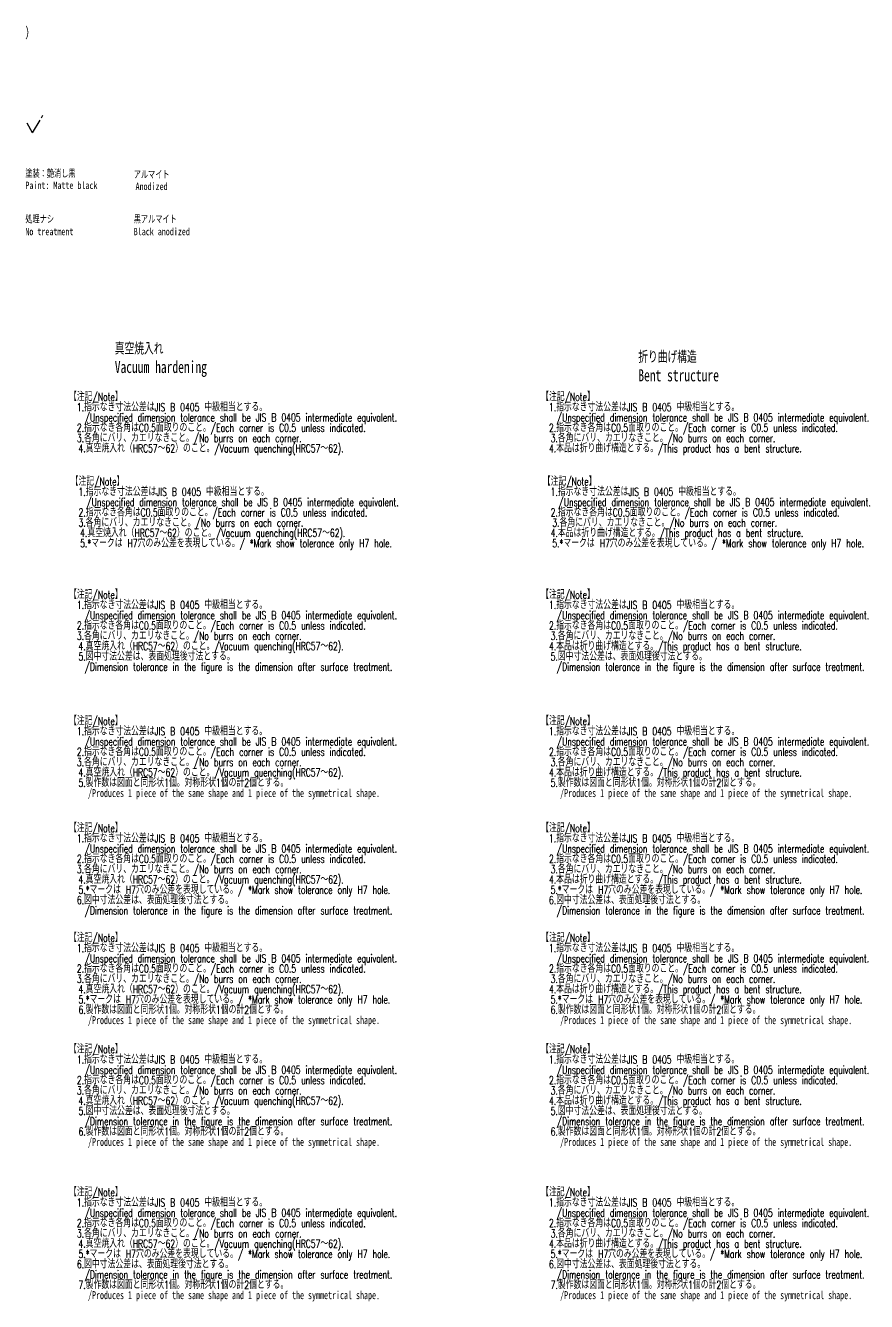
# Model space of a CAD drawing. Header units: millimetres. Extents: x 20 to 1214, y -28 to 533.
# Drawn here: x 846 to 1214, y -28 to 530 of the extents above; entities that cross this region are included whole.
import ezdxf

# ---------------------------------------------------------------- set-up
doc = ezdxf.new("R2010")
doc.units = ezdxf.units.MM
doc.linetypes.add('CENTER', pattern=[10.16, 6.35, -1.27, 1.27, -1.27])
doc.layers.add('SLD-0', color=7, linetype='CENTER')
doc.styles.add('SLDTEXTSTYLE0', font='TXT', dxfattribs={"width": 0.7, "bigfont": 'bigfont'})
doc.styles.add('SLDTEXTSTYLE1', font='TXT', dxfattribs={"width": 0.7})

# ---------------------------------------------------------------- blocks, each defined once
blk = doc.blocks.new('SW_NOTE_0_6')
at = {"layer": 'SLD-0', "color": 0, "char_height": 3.5, "attachment_point": 1, "style": 'SLDTEXTSTYLE0'}
for s, insert in [('【注記/Note】', (0, 4.51)), ('\u30001.指示なき寸法公差はJIS B 0405 中級相当とする。', (0, 0.01)), ('\u3000\u3000/Unspecified dimension tolerance shall be JIS B 0405 intermediate equivalent.', (0, -4.49)), ('\u30002.指示なき各角はC0.5面取りのこと。/Each corner is C0.5 unless indicated.', (0, -8.99)), ('\u30003.各角にバリ、カエリなきこと。/No burrs on each corner.', (0, -13.49)), ('4.真空焼入れ（HRC57～62）のこと。/Vacuum quenching(HRC57～62).', (4.16, -17.99))]:
    blk.add_mtext(s, dxfattribs=dict(at, insert=insert))
blk = doc.blocks.new('SW_NOTE_0_7')
at = {"layer": 'SLD-0', "color": 0, "char_height": 3.5, "attachment_point": 1, "style": 'SLDTEXTSTYLE0'}
for s, insert in [('【注記/Note】', (0, 4.51)), ('\u30001.指示なき寸法公差はJIS B 0405 中級相当とする。', (0, 0.01)), ('\u3000\u3000/Unspecified dimension tolerance shall be JIS B 0405 intermediate equivalent.', (0, -4.49)), ('\u30002.指示なき各角はC0.5面取りのこと。/Each corner is C0.5 unless indicated.', (0, -8.99)), ('3.各角にバリ、カエリなきこと。/No burrs on each corner.', (4.16, -13.49)), ('\u30004.本品は折り曲げ構造とする。/This product has a bent structure.', (0, -17.99))]:
    blk.add_mtext(s, dxfattribs=dict(at, insert=insert))
blk = doc.blocks.new('SW_NOTE_0_8')
at = {"layer": 'SLD-0', "color": 0, "char_height": 3.5, "attachment_point": 1, "style": 'SLDTEXTSTYLE0'}
for s, insert in [('【注記/Note】', (0, 4.51)), ('\u30001.指示なき寸法公差はJIS B 0405 中級相当とする。', (0, 0.01)), ('\u3000\u3000/Unspecified dimension tolerance shall be JIS B 0405 intermediate equivalent.', (0, -4.49)), ('\u30002.指示なき各角はC0.5面取りのこと。/Each corner is C0.5 unless indicated.', (0, -8.99)), ('\u30003.各角にバリ、カエリなきこと。/No burrs on each corner.', (0, -13.49)), ('4.真空焼入れ（HRC57～62）のこと。/Vacuum quenching(HRC57～62).', (4.16, -17.99)), ('5.図中寸法公差は、表面処理後寸法とする。', (4.16, -22.49)), ('\u3000\u3000/Dimension tolerance in the figure is the dimension after surface treatment.', (0, -26.99))]:
    blk.add_mtext(s, dxfattribs=dict(at, insert=insert))
blk = doc.blocks.new('SW_NOTE_0_9')
at = {"layer": 'SLD-0', "color": 0, "char_height": 3.5, "attachment_point": 1, "style": 'SLDTEXTSTYLE0'}
for s, insert in [('【注記/Note】', (0, 4.51)), ('\u30001.指示なき寸法公差はJIS B 0405 中級相当とする。', (0, 0.01)), ('\u3000\u3000/Unspecified dimension tolerance shall be JIS B 0405 intermediate equivalent.', (0, -4.49)), ('\u30002.指示なき各角はC0.5面取りのこと。/Each corner is C0.5 unless indicated.', (0, -8.99)), ('3.各角にバリ、カエリなきこと。/No burrs on each corner.', (4.16, -13.49)), ('\u30004.本品は折り曲げ構造とする。/This product has a bent structure.', (0, -17.99)), ('5.図中寸法公差は、表面処理後寸法とする。', (4.16, -22.49)), ('\u3000\u3000/Dimension tolerance in the figure is the dimension after surface treatment.', (0, -26.99))]:
    blk.add_mtext(s, dxfattribs=dict(at, insert=insert))
blk = doc.blocks.new('SW_NOTE_0_10')
at = {"layer": 'SLD-0', "color": 0, "char_height": 3.5, "attachment_point": 1, "style": 'SLDTEXTSTYLE0'}
for s, insert in [('【注記/Note】', (0, 4.51)), ('\u30001.指示なき寸法公差はJIS B 0405 中級相当とする。', (0, 0.01)), ('\u3000\u3000/Unspecified dimension tolerance shall be JIS B 0405 intermediate equivalent.', (0, -4.49)), ('\u30002.指示なき各角はC0.5面取りのこと。/Each corner is C0.5 unless indicated.', (0, -8.99)), ('3.各角にバリ、カエリなきこと。/No burrs on each corner.', (4.16, -13.49)), ('\u30004.本品は折り曲げ構造とする。/This product has a bent structure.', (0, -17.99)), ('5.*マークは H7穴のみ公差を表現している。/ *Mark show tolerance only H7 hole.', (4.16, -22.49))]:
    blk.add_mtext(s, dxfattribs=dict(at, insert=insert))
blk = doc.blocks.new('SW_NOTE_0_11')
at = {"layer": 'SLD-0', "color": 0, "char_height": 3.5, "attachment_point": 1, "style": 'SLDTEXTSTYLE0'}
for s, insert in [('【注記/Note】', (0, 4.51)), ('\u30001.指示なき寸法公差はJIS B 0405 中級相当とする。', (0, 0.01)), ('\u3000\u3000/Unspecified dimension tolerance shall be JIS B 0405 intermediate equivalent.', (0, -4.49)), ('\u30002.指示なき各角はC0.5面取りのこと。/Each corner is C0.5 unless indicated.', (0, -8.99)), ('\u30003.各角にバリ、カエリなきこと。/No burrs on each corner.', (0, -13.49)), ('4.真空焼入れ（HRC57～62）のこと。/Vacuum quenching(HRC57～62).', (4.16, -17.99)), ('5.*マークは H7穴のみ公差を表現している。/ *Mark show tolerance only H7 hole.', (4.16, -22.49))]:
    blk.add_mtext(s, dxfattribs=dict(at, insert=insert))
blk = doc.blocks.new('SW_NOTE_0_13')
at = {"layer": 'SLD-0', "color": 0, "char_height": 3.5, "attachment_point": 1}
for s, insert, style in [('【注記/Note】', (0, 4.51), 'SLDTEXTSTYLE0'), ('\u30001.指示なき寸法公差はJIS B 0405 中級相当とする。', (0, 0.01), 'SLDTEXTSTYLE0'), ('\u3000\u3000/Unspecified dimension tolerance shall be JIS B 0405 intermediate equivalent.', (0, -4.49), 'SLDTEXTSTYLE0'), ('\u30002.指示なき各角はC0.5面取りのこと。/Each corner is C0.5 unless indicated.', (0, -8.99), 'SLDTEXTSTYLE0'), ('3.各角にバリ、カエリなきこと。/No burrs on each corner.', (4.16, -13.49), 'SLDTEXTSTYLE0'), ('\u30004.本品は折り曲げ構造とする。/This product has a bent structure.', (0, -17.99), 'SLDTEXTSTYLE0'), ('5.製作数は図面と同形状1個。対称形状1個の計2個とする。', (4.16, -22.49), 'SLDTEXTSTYLE0'), ('/Produces 1 piece of the same shape and 1 piece of the symmetrical shape.', (8.31, -26.99), 'SLDTEXTSTYLE1')]:
    blk.add_mtext(s, dxfattribs=dict(at, insert=insert, style=style))
blk = doc.blocks.new('SW_NOTE_0_14')
at = {"layer": 'SLD-0', "color": 0, "char_height": 3.5, "attachment_point": 1}
for s, insert, style in [('【注記/Note】', (0, 4.51), 'SLDTEXTSTYLE0'), ('\u30001.指示なき寸法公差はJIS B 0405 中級相当とする。', (0, 0.01), 'SLDTEXTSTYLE0'), ('\u3000\u3000/Unspecified dimension tolerance shall be JIS B 0405 intermediate equivalent.', (0, -4.49), 'SLDTEXTSTYLE0'), ('\u30002.指示なき各角はC0.5面取りのこと。/Each corner is C0.5 unless indicated.', (0, -8.99), 'SLDTEXTSTYLE0'), ('\u30003.各角にバリ、カエリなきこと。/No burrs on each corner.', (0, -13.49), 'SLDTEXTSTYLE0'), ('4.真空焼入れ（HRC57～62）のこと。/Vacuum quenching(HRC57～62).', (4.16, -17.99), 'SLDTEXTSTYLE0'), ('5.製作数は図面と同形状1個。対称形状1個の計2個とする。', (4.16, -22.49), 'SLDTEXTSTYLE0'), ('/Produces 1 piece of the same shape and 1 piece of the symmetrical shape.', (8.31, -26.99), 'SLDTEXTSTYLE1')]:
    blk.add_mtext(s, dxfattribs=dict(at, insert=insert, style=style))
blk = doc.blocks.new('SW_NOTE_0_16')
at = {"layer": 'SLD-0', "color": 0, "char_height": 3.5, "attachment_point": 1, "style": 'SLDTEXTSTYLE0'}
for s, insert in [('【注記/Note】', (0, 4.51)), ('\u30001.指示なき寸法公差はJIS B 0405 中級相当とする。', (0, 0.01)), ('\u3000\u3000/Unspecified dimension tolerance shall be JIS B 0405 intermediate equivalent.', (0, -4.49)), ('\u30002.指示なき各角はC0.5面取りのこと。/Each corner is C0.5 unless indicated.', (0, -8.99)), ('3.各角にバリ、カエリなきこと。/No burrs on each corner.', (4.16, -13.49)), ('\u30004.本品は折り曲げ構造とする。/This product has a bent structure.', (0, -17.99)), ('5.*マークは H7穴のみ公差を表現している。/ *Mark show tolerance only H7 hole.', (4.16, -22.49)), ('\u30006.図中寸法公差は、表面処理後寸法とする。', (0, -26.99)), ('\u3000\u3000/Dimension tolerance in the figure is the dimension after surface treatment.', (0, -31.49))]:
    blk.add_mtext(s, dxfattribs=dict(at, insert=insert))
blk = doc.blocks.new('SW_NOTE_0_17')
at = {"layer": 'SLD-0', "color": 0, "char_height": 3.5, "attachment_point": 1, "style": 'SLDTEXTSTYLE0'}
for s, insert in [('【注記/Note】', (0, 4.51)), ('\u30001.指示なき寸法公差はJIS B 0405 中級相当とする。', (0, 0.01)), ('\u3000\u3000/Unspecified dimension tolerance shall be JIS B 0405 intermediate equivalent.', (0, -4.49)), ('\u30002.指示なき各角はC0.5面取りのこと。/Each corner is C0.5 unless indicated.', (0, -8.99)), ('\u30003.各角にバリ、カエリなきこと。/No burrs on each corner.', (0, -13.49)), ('4.真空焼入れ（HRC57～62）のこと。/Vacuum quenching(HRC57～62).', (4.16, -17.99)), ('5.*マークは H7穴のみ公差を表現している。/ *Mark show tolerance only H7 hole.', (4.16, -22.49)), ('\u30006.図中寸法公差は、表面処理後寸法とする。', (0, -26.99)), ('\u3000\u3000/Dimension tolerance in the figure is the dimension after surface treatment.', (0, -31.49))]:
    blk.add_mtext(s, dxfattribs=dict(at, insert=insert))
blk = doc.blocks.new('SW_NOTE_0_19')
at = {"layer": 'SLD-0', "color": 0, "char_height": 3.5, "attachment_point": 1}
for s, insert, style in [('【注記/Note】', (0, 4.51), 'SLDTEXTSTYLE0'), ('\u30001.指示なき寸法公差はJIS B 0405 中級相当とする。', (0, 0.01), 'SLDTEXTSTYLE0'), ('\u3000\u3000/Unspecified dimension tolerance shall be JIS B 0405 intermediate equivalent.', (0, -4.49), 'SLDTEXTSTYLE0'), ('\u30002.指示なき各角はC0.5面取りのこと。/Each corner is C0.5 unless indicated.', (0, -8.99), 'SLDTEXTSTYLE0'), ('3.各角にバリ、カエリなきこと。/No burrs on each corner.', (4.16, -13.49), 'SLDTEXTSTYLE0'), ('\u30004.本品は折り曲げ構造とする。/This product has a bent structure.', (0, -17.99), 'SLDTEXTSTYLE0'), ('5.*マークは H7穴のみ公差を表現している。/ *Mark show tolerance only H7 hole.', (4.16, -22.49), 'SLDTEXTSTYLE0'), ('6.製作数は図面と同形状1個。対称形状1個の計2個とする。', (4.16, -26.99), 'SLDTEXTSTYLE0'), ('/Produces 1 piece of the same shape and 1 piece of the symmetrical shape.', (8.31, -31.49), 'SLDTEXTSTYLE1')]:
    blk.add_mtext(s, dxfattribs=dict(at, insert=insert, style=style))
blk = doc.blocks.new('SW_NOTE_0_20')
at = {"layer": 'SLD-0', "color": 0, "char_height": 3.5, "attachment_point": 1}
for s, insert, style in [('【注記/Note】', (0, 4.51), 'SLDTEXTSTYLE0'), ('\u30001.指示なき寸法公差はJIS B 0405 中級相当とする。', (0, 0.01), 'SLDTEXTSTYLE0'), ('\u3000\u3000/Unspecified dimension tolerance shall be JIS B 0405 intermediate equivalent.', (0, -4.49), 'SLDTEXTSTYLE0'), ('\u30002.指示なき各角はC0.5面取りのこと。/Each corner is C0.5 unless indicated.', (0, -8.99), 'SLDTEXTSTYLE0'), ('\u30003.各角にバリ、カエリなきこと。/No burrs on each corner.', (0, -13.49), 'SLDTEXTSTYLE0'), ('4.真空焼入れ（HRC57～62）のこと。/Vacuum quenching(HRC57～62).', (4.16, -17.99), 'SLDTEXTSTYLE0'), ('5.*マークは H7穴のみ公差を表現している。/ *Mark show tolerance only H7 hole.', (4.16, -22.49), 'SLDTEXTSTYLE0'), ('6.製作数は図面と同形状1個。対称形状1個の計2個とする。', (4.16, -26.99), 'SLDTEXTSTYLE0'), ('/Produces 1 piece of the same shape and 1 piece of the symmetrical shape.', (8.31, -31.49), 'SLDTEXTSTYLE1')]:
    blk.add_mtext(s, dxfattribs=dict(at, insert=insert, style=style))
blk = doc.blocks.new('SW_NOTE_0_22')
at = {"layer": 'SLD-0', "color": 0, "char_height": 3.5, "attachment_point": 1}
for s, insert, style in [('【注記/Note】', (0, 4.51), 'SLDTEXTSTYLE0'), ('\u30001.指示なき寸法公差はJIS B 0405 中級相当とする。', (0, 0.01), 'SLDTEXTSTYLE0'), ('\u3000\u3000/Unspecified dimension tolerance shall be JIS B 0405 intermediate equivalent.', (0, -4.49), 'SLDTEXTSTYLE0'), ('\u30002.指示なき各角はC0.5面取りのこと。/Each corner is C0.5 unless indicated.', (0, -8.99), 'SLDTEXTSTYLE0'), ('3.各角にバリ、カエリなきこと。/No burrs on each corner.', (4.16, -13.49), 'SLDTEXTSTYLE0'), ('\u30004.本品は折り曲げ構造とする。/This product has a bent structure.', (0, -17.99), 'SLDTEXTSTYLE0'), ('5.図中寸法公差は、表面処理後寸法とする。', (4.16, -22.49), 'SLDTEXTSTYLE0'), ('\u3000\u3000/Dimension tolerance in the figure is the dimension after surface treatment.', (0, -26.99), 'SLDTEXTSTYLE0'), ('6.製作数は図面と同形状1個。対称形状1個の計2個とする。', (4.16, -31.49), 'SLDTEXTSTYLE0'), ('/Produces 1 piece of the same shape and 1 piece of the symmetrical shape.', (8.31, -35.99), 'SLDTEXTSTYLE1')]:
    blk.add_mtext(s, dxfattribs=dict(at, insert=insert, style=style))
blk = doc.blocks.new('SW_NOTE_0_23')
at = {"layer": 'SLD-0', "color": 0, "char_height": 3.5, "attachment_point": 1}
for s, insert, style in [('【注記/Note】', (0, 4.51), 'SLDTEXTSTYLE0'), ('\u30001.指示なき寸法公差はJIS B 0405 中級相当とする。', (0, 0.01), 'SLDTEXTSTYLE0'), ('\u3000\u3000/Unspecified dimension tolerance shall be JIS B 0405 intermediate equivalent.', (0, -4.49), 'SLDTEXTSTYLE0'), ('\u30002.指示なき各角はC0.5面取りのこと。/Each corner is C0.5 unless indicated.', (0, -8.99), 'SLDTEXTSTYLE0'), ('\u30003.各角にバリ、カエリなきこと。/No burrs on each corner.', (0, -13.49), 'SLDTEXTSTYLE0'), ('4.真空焼入れ（HRC57～62）のこと。/Vacuum quenching(HRC57～62).', (4.16, -17.99), 'SLDTEXTSTYLE0'), ('5.図中寸法公差は、表面処理後寸法とする。', (4.16, -22.49), 'SLDTEXTSTYLE0'), ('\u3000\u3000/Dimension tolerance in the figure is the dimension after surface treatment.', (0, -26.99), 'SLDTEXTSTYLE0'), ('6.製作数は図面と同形状1個。対称形状1個の計2個とする。', (4.16, -31.49), 'SLDTEXTSTYLE0'), ('/Produces 1 piece of the same shape and 1 piece of the symmetrical shape.', (8.31, -35.99), 'SLDTEXTSTYLE1')]:
    blk.add_mtext(s, dxfattribs=dict(at, insert=insert, style=style))
blk = doc.blocks.new('SW_NOTE_0_25')
at = {"layer": 'SLD-0', "color": 0, "char_height": 3.5, "attachment_point": 1}
for s, insert, style in [('【注記/Note】', (0, 4.51), 'SLDTEXTSTYLE0'), ('\u30001.指示なき寸法公差はJIS B 0405 中級相当とする。', (0, 0.01), 'SLDTEXTSTYLE0'), ('\u3000\u3000/Unspecified dimension tolerance shall be JIS B 0405 intermediate equivalent.', (0, -4.49), 'SLDTEXTSTYLE0'), ('\u30002.指示なき各角はC0.5面取りのこと。/Each corner is C0.5 unless indicated.', (0, -8.99), 'SLDTEXTSTYLE0'), ('3.各角にバリ、カエリなきこと。/No burrs on each corner.', (4.16, -13.49), 'SLDTEXTSTYLE0'), ('\u30004.本品は折り曲げ構造とする。/This product has a bent structure.', (0, -17.99), 'SLDTEXTSTYLE0'), ('5.*マークは H7穴のみ公差を表現している。/ *Mark show tolerance only H7 hole.', (4.16, -22.49), 'SLDTEXTSTYLE0'), ('\u30006.図中寸法公差は、表面処理後寸法とする。', (0, -26.99), 'SLDTEXTSTYLE0'), ('\u3000\u3000/Dimension tolerance in the figure is the dimension after surface treatment.', (0, -31.49), 'SLDTEXTSTYLE0'), ('7.製作数は図面と同形状1個。対称形状1個の計2個とする。', (4.16, -35.99), 'SLDTEXTSTYLE0'), ('/Produces 1 piece of the same shape and 1 piece of the symmetrical shape.', (8.31, -40.49), 'SLDTEXTSTYLE1')]:
    blk.add_mtext(s, dxfattribs=dict(at, insert=insert, style=style))
blk = doc.blocks.new('SW_NOTE_0_26')
at = {"layer": 'SLD-0', "color": 0, "char_height": 3.5, "attachment_point": 1}
for s, insert, style in [('【注記/Note】', (0, 4.51), 'SLDTEXTSTYLE0'), ('\u30001.指示なき寸法公差はJIS B 0405 中級相当とする。', (0, 0.01), 'SLDTEXTSTYLE0'), ('\u3000\u3000/Unspecified dimension tolerance shall be JIS B 0405 intermediate equivalent.', (0, -4.49), 'SLDTEXTSTYLE0'), ('\u30002.指示なき各角はC0.5面取りのこと。/Each corner is C0.5 unless indicated.', (0, -8.99), 'SLDTEXTSTYLE0'), ('\u30003.各角にバリ、カエリなきこと。/No burrs on each corner.', (0, -13.49), 'SLDTEXTSTYLE0'), ('4.真空焼入れ（HRC57～62）のこと。/Vacuum quenching(HRC57～62).', (4.16, -17.99), 'SLDTEXTSTYLE0'), ('5.*マークは H7穴のみ公差を表現している。/ *Mark show tolerance only H7 hole.', (4.16, -22.49), 'SLDTEXTSTYLE0'), ('\u30006.図中寸法公差は、表面処理後寸法とする。', (0, -26.99), 'SLDTEXTSTYLE0'), ('\u3000\u3000/Dimension tolerance in the figure is the dimension after surface treatment.', (0, -31.49), 'SLDTEXTSTYLE0'), ('7.製作数は図面と同形状1個。対称形状1個の計2個とする。', (4.16, -35.99), 'SLDTEXTSTYLE0'), ('/Produces 1 piece of the same shape and 1 piece of the symmetrical shape.', (8.31, -40.49), 'SLDTEXTSTYLE1')]:
    blk.add_mtext(s, dxfattribs=dict(at, insert=insert, style=style))
blk = doc.blocks.new('SW_NOTE_0_33')
at = {"layer": 'SLD-0', "color": 0, "attachment_point": 1}
for s, insert, char_height, style in [('真空焼入れ', (0, 6.82), 5.292, 'SLDTEXTSTYLE0'), ('Vacuum hardening', (0, -1.23), 5.2917, 'SLDTEXTSTYLE1')]:
    blk.add_mtext(s, dxfattribs=dict(at, insert=insert, char_height=char_height, style=style))
blk = doc.blocks.new('SW_NOTE_0_34')
at = {"layer": 'SLD-0', "color": 0, "attachment_point": 1}
for s, insert, char_height, style in [('折り曲げ構造', (0, 6.82), 5.292, 'SLDTEXTSTYLE0'), ('Bent structure', (0, -1.23), 5.2917, 'SLDTEXTSTYLE1')]:
    blk.add_mtext(s, dxfattribs=dict(at, insert=insert, char_height=char_height, style=style))
blk = doc.blocks.new('SW_SFSYMBOL_2')
at = {"layer": 'SLD-0', "color": 0}
for q in [(4.91, 8.32), (-2.45, 4.16)]:
    blk.add_line((0, 0), q, dxfattribs=at)

msp = doc.modelspace()

# ---------------------------------------------------------------- block references
at = {"layer": 'SLD-0'}
for name, p in [('SW_SFSYMBOL_2', (849.032, 482.689)), ('SW_NOTE_0_33', (884.956, 384.149)), ('SW_NOTE_0_34', (1113.974, 380.505)), ('SW_NOTE_0_6', (864.931, 364.425)), ('SW_NOTE_0_7', (1071.476, 364.425)), ('SW_NOTE_0_11', (865.667, 327.425)), ('SW_NOTE_0_10', (1072.212, 327.425)), ('SW_NOTE_0_8', (864.931, 277.942)), ('SW_NOTE_0_9', (1071.476, 277.942)), ('SW_NOTE_0_14', (864.931, 222.721)), ('SW_NOTE_0_13', (1071.476, 222.721)), ('SW_NOTE_0_17', (864.931, 175.923)), ('SW_NOTE_0_16', (1071.476, 175.923)), ('SW_NOTE_0_20', (864.931, 127.956)), ('SW_NOTE_0_19', (1071.476, 127.956)), ('SW_NOTE_0_23', (864.931, 79.206)), ('SW_NOTE_0_22', (1071.476, 79.206)), ('SW_NOTE_0_26', (864.931, 16.709)), ('SW_NOTE_0_25', (1071.476, 16.709))]:
    msp.add_blockref(name, p, dxfattribs=at)

# ---------------------------------------------------------------- texts
at = {"layer": 'SLD-0', "attachment_point": 1}
for s, insert, char_height, style in [('）', (845.813, 528.896), 5.292, 'SLDTEXTSTYLE0'), ('塗装：艶消し黒', (845.84, 466.251), 3.2, 'SLDTEXTSTYLE0'), ('アルマイト', (893.257, 465.78), 3.2, 'SLDTEXTSTYLE0'), ('Paint: Matte black', (845.84, 461.284), 3.2, 'SLDTEXTSTYLE1'), ('Anodized', (894.05, 460.813), 3.2, 'SLDTEXTSTYLE1'), ('処理ナシ', (845.84, 446.286), 3.2, 'SLDTEXTSTYLE0'), ('黒アルマイト', (893.257, 446.286), 3.2, 'SLDTEXTSTYLE0'), ('No treatment', (845.84, 441.066), 3.2, 'SLDTEXTSTYLE1'), ('Black anodized', (893.257, 441.066), 3.2, 'SLDTEXTSTYLE1')]:
    msp.add_mtext(s, dxfattribs=dict(at, insert=insert, char_height=char_height, style=style))

doc.saveas('drawing.dxf')
